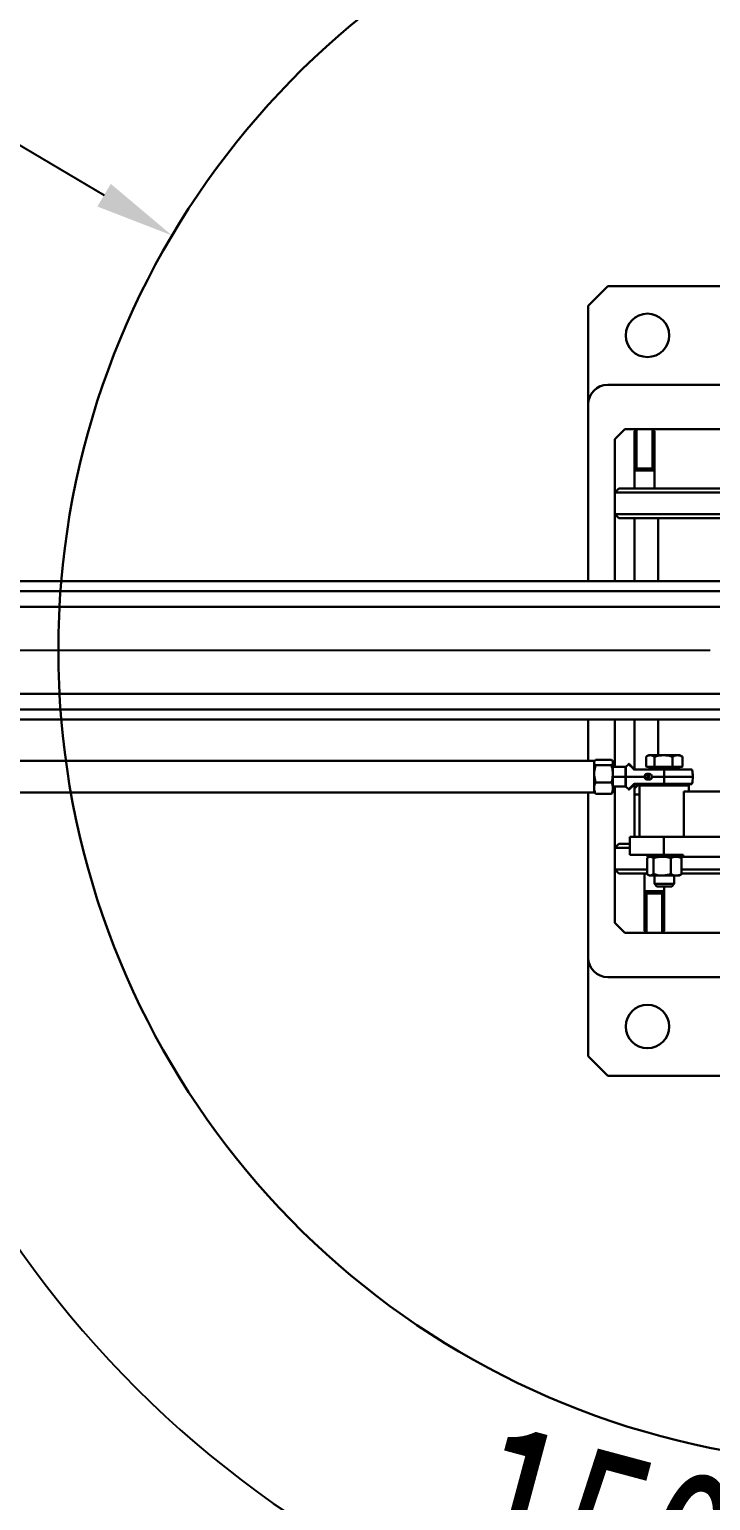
# Model space of a CAD drawing. Header units: millimetres. Extents: x -2601 to 21461, y 11492 to 21077.
# Drawn here: x 7702 to 8047, y 12493 to 13238 of the extents above; entities that cross this region are included whole.
import ezdxf

# ---------------------------------------------------------------- set-up
doc = ezdxf.new("R2010")
doc.units = ezdxf.units.MM
doc.header["$PDSIZE"] = -1
doc.styles.get("Standard").update_dxf_attribs({"font": ''})
doc.styles.get('Standard').set_extended_font_data('HYSWLongFangSong')
doc.dimstyles.new('ISO-25', dxfattribs={"dimscale": 25, "dimtxt": 3.5, "dimasz": 1.6, "dimexe": 1.25, "dimexo": 0.625, "dimtad": 1, "dimdec": 0, "dimzin": 9, "dimdsep": 46, "dimtxsty": 'Standard', "dimcen": 2.5, "dimadec": 0, "dimazin": 2, "dimtfac": 1, "dimtdec": 0, "dimtofl": 0, "dimtmove": 0, "dimatfit": 3, "dimfxl": 1, "dimarcsym": 0})

# ---------------------------------------------------------------- blocks, each defined once
blk = doc.blocks.new('*D15')
at = {"color": 0, "lineweight": -2}
blk.add_line((8046.85, 12923.82), (7557.94, 12923.82), dxfattribs=at)
blk.add_arc((8128.61, 12923.82), 539.42, 34.24969, 175.75031, dxfattribs=at)
at = {"color": 0}
for points in [[(8580.13, 13230.95), (8568.84, 13223.86), (8595.76, 13193.53)], [(7597.34, 12963.55), (7584.01, 12964.04), (7589.19, 12923.82)]]:
    blk.add_solid(points, dxfattribs=at)
at = {"layer": 'Defpoints', "color": 0}
for p in [(9360.96, 13635.32), (8222.28, 13455.04), (8485.41, 13129.82), (8062.47, 12923.82), (8128.61, 12923.82)]:
    blk.add_point(p, dxfattribs=at)
at = {"color": 0, "insert": (7925.12, 13486.98), "char_height": 87.5, "attachment_point": 5, "rotation": 19.867}
blk.add_mtext('150°', dxfattribs=at)
blk = doc.blocks.new('*D16')
at = {"color": 0, "lineweight": -2}
for p, q in [((8046.85, 12923.82), (7569.73, 12923.82)), ((8498.94, 12710.01), (8612.61, 12644.38))]:
    blk.add_line(p, q, dxfattribs=at)
blk.add_arc((8128.61, 12923.82), 527.63, 184.34471, 325.65529, dxfattribs=at)
at = {"color": 0}
for points in [[(7595.84, 12883.6), (7609.16, 12884.1), (7600.98, 12923.82)], [(8558.6, 12629.7), (8569.89, 12622.6), (8585.54, 12660.01)]]:
    blk.add_solid(points, dxfattribs=at)
at = {"layer": 'Defpoints', "color": 0}
for p in [(8062.47, 12923.82), (8128.61, 12923.82), (8128.61, 12923.82), (8485.41, 12717.82), (7789.46, 12519.64)]:
    blk.add_point(p, dxfattribs=at)
at = {"color": 0, "insert": (8007.42, 12471.53), "char_height": 87.5, "attachment_point": 5, "rotation": 345}
blk.add_mtext('150°', dxfattribs=at)
blk = doc.blocks.new('*D17')
at = {"color": 0, "lineweight": -2}
blk.add_line((7050.09, 13150.65), (6775.22, 13208.46), dxfattribs=at)
at = {"color": 0}
blk.add_solid([(6776.59, 13214.99), (6773.84, 13201.94), (6736.07, 13216.7)], dxfattribs=at)
at = {"layer": 'Defpoints', "color": 0}
for p in [(6736.07, 13216.7), (8128.61, 12923.82)]:
    blk.add_point(p, dxfattribs=at)
at = {"color": 0, "insert": (6944.44, 13233.55), "char_height": 87.5, "attachment_point": 5, "rotation": 348.12284}
blk.add_mtext('R1423', dxfattribs=at)
blk = doc.blocks.new('*D18')
at = {"color": 0, "lineweight": -2}
for p, q in [((7408.54, 13350.67), (7739.79, 13154.31)), ((8128.61, 12861.32), (8128.61, 12986.32)), ((8066.11, 12923.82), (8191.11, 12923.82))]:
    blk.add_line(p, q, dxfattribs=at)
at = {"color": 0}
blk.add_solid([(7743.19, 13160.04), (7736.39, 13148.57), (7774.2, 13133.91)], dxfattribs=at)
at = {"layer": 'Defpoints', "color": 0}
for p in [(7774.2, 13133.91), (8128.61, 12923.82)]:
    blk.add_point(p, dxfattribs=at)
at = {"color": 0, "insert": (7523.31, 13351.65), "char_height": 87.5, "attachment_point": 5, "rotation": 329.34141}
blk.add_mtext('R412', dxfattribs=at)

msp = doc.modelspace()

# ---------------------------------------------------------------- linework, layer by layer
at = {"color": 161, "lineweight": 30, "true_color": 0x67adff}
for p, q in [((7995.11, 13108.32), (7985.11, 13098.32)), ((8088.61, 13108.32), (7995.11, 13108.32)), ((7985.11, 13098.32), (7985.11, 13048.32)), ((8056.11, 13058.32), (7995.11, 13058.32)), ((7985.11, 13048.32), (7985.11, 12958.82)), ((8003.61, 13035.82), (7998.61, 13030.82)), ((7998.61, 13030.82), (7998.61, 13003.82)), ((8056.11, 13035.82), (8003.61, 13035.82)), ((8008.61, 13034.81), (8009.61, 13035.82)), ((8008.61, 13014.81), (8008.61, 13034.81)), ((8009.61, 13035.82), (8009.61, 13015.97)), ((8009.61, 13035.82), (8017.61, 13035.82)), ((8017.61, 13035.82), (8018.61, 13034.81)), ((8017.61, 13015.97), (8017.61, 13035.82)), ((8018.61, 13034.81), (8018.61, 13014.81)), ((8008.62, 13014.82), (8008.61, 13014.81)), ((8008.61, 13005.82), (8008.61, 13014.81)), ((8008.62, 13014.82), (8009.61, 13015.97)), ((8018.6, 13014.82), (8008.62, 13014.82)), ((8009.61, 13015.97), (8017.61, 13015.97)), ((8017.61, 13015.97), (8018.6, 13014.82)), ((8018.61, 13014.81), (8018.6, 13014.82)), ((8018.61, 13005.82), (8018.61, 13014.81)), ((8000.61, 13005.82), (7998.61, 13003.82)), ((8078.61, 13003.82), (7998.61, 13003.82)), ((7998.61, 12992.82), (7998.61, 13003.82)), ((8000.61, 13005.82), (8078.61, 13005.82)), ((7998.61, 12992.82), (7998.61, 12958.82)), ((7998.61, 12992.82), (8078.61, 12992.82)), ((7998.61, 12992.82), (8000.61, 12990.82)), ((8078.61, 12990.82), (8000.61, 12990.82)), ((8008.61, 12990.82), (8008.61, 12958.82)), ((8020.61, 12990.82), (8020.61, 12958.82)), ((7426.07, 12958.82), (8106.91, 12958.82)), ((7455.65, 12953.82), (8106.91, 12953.82)), ((7410.03, 12945.82), (8382.68, 12945.82)), ((7418.61, 12901.82), (8382.68, 12901.82)), ((7426.07, 12888.82), (8106.91, 12888.82)), ((8106.91, 12893.82), (7455.65, 12893.82)), ((7985.11, 12888.82), (7985.11, 12867.82)), ((7998.61, 12888.82), (7998.61, 12864.82)), ((8008.61, 12888.82), (8008.61, 12863.44)), ((8020.61, 12888.82), (8020.61, 12870.72)), ((7988.11, 12867.82), (7438.11, 12867.82)), ((7988.39, 12867.93), (7988.11, 12867.44)), ((7988.11, 12867.82), (7988.11, 12866.65)), ((7988.11, 12866.65), (7988.11, 12851.82)), ((7996.93, 12868.45), (7988.79, 12868.45)), ((7996.93, 12865.62), (7988.79, 12865.62)), ((7997.61, 12867.44), (7997.36, 12867.87)), ((7997.61, 12867.44), (7997.61, 12867.03)), ((7997.61, 12867.03), (7997.61, 12861.31)), ((8005.62, 12866.2), (8004.17, 12864.88)), ((8014.38, 12865.04), (8014.38, 12870.01)), ((8015.61, 12870.72), (8014.62, 12870.15)), ((8016.49, 12870.72), (8015.61, 12870.72)), ((8016.49, 12870.72), (8023.22, 12870.72)), ((8018.6, 12865.04), (8018.6, 12870.01)), ((8030.33, 12870.72), (8023.22, 12870.72)), ((8027.83, 12865.04), (8027.83, 12870.01)), ((8031.61, 12870.72), (8030.33, 12870.72)), ((8032.6, 12870.15), (8031.61, 12870.72)), ((8032.83, 12870.01), (8032.58, 12870.11)), ((8032.83, 12865.04), (8032.83, 12870.01)), ((8004.02, 12864.82), (7997.61, 12864.82)), ((7997.61, 12861.31), (7997.61, 12854.09)), ((8004.02, 12859.82), (7997.61, 12859.82)), ((8004.02, 12864.82), (8004.02, 12859.82)), ((8004.02, 12859.82), (8004.17, 12859.82)), ((8004.02, 12859.82), (8004.02, 12854.82)), ((8004.17, 12864.88), (8004.17, 12859.82)), ((8004.17, 12859.82), (8004.17, 12854.76)), ((8014.57, 12864.92), (8014.38, 12865.04)), ((8016.49, 12864.92), (8014.57, 12864.92)), ((8014.69, 12860.97), (8014.82, 12861.22)), ((8014.69, 12858.67), (8014.82, 12858.42)), ((8014.82, 12861.22), (8016.1, 12861.22)), ((8014.82, 12858.42), (8016.1, 12858.42)), ((8015.61, 12864.92), (8015.61, 12864.32)), ((8031.61, 12864.32), (8015.61, 12864.32)), ((8018.41, 12864.92), (8016.49, 12864.92)), ((8026.25, 12864.23), (8016.93, 12864.23)), ((8018.6, 12865.04), (8018.41, 12864.92)), ((8018.41, 12864.92), (8019.01, 12864.92)), ((8019.01, 12864.92), (8018.6, 12865.04)), ((8023.22, 12864.92), (8019.01, 12864.92)), ((8027.42, 12864.92), (8023.22, 12864.92)), ((8023.61, 12863.42), (8023.61, 12863.57)), ((8037.46, 12863.57), (8023.61, 12863.57)), ((8023.61, 12863.42), (8023.61, 12859.82)), ((8037.65, 12863.42), (8023.61, 12863.42)), ((8023.61, 12856.22), (8023.61, 12859.82)), ((8038.11, 12859.82), (8023.61, 12859.82)), ((8030.28, 12864.23), (8026.25, 12864.23)), ((8027.83, 12865.04), (8027.42, 12864.92)), ((8027.42, 12864.92), (8028.05, 12864.92)), ((8028.05, 12864.92), (8027.83, 12865.04)), ((8030.33, 12864.92), (8028.05, 12864.92)), ((8032.61, 12864.92), (8030.33, 12864.92)), ((8031.61, 12864.32), (8031.61, 12864.92)), ((8032.83, 12865.04), (8032.61, 12864.92)), ((8032.61, 12864.92), (8032.65, 12864.92)), ((8032.65, 12864.92), (8032.83, 12865.04)), ((7438.11, 12851.82), (7988.11, 12851.82)), ((7985.11, 12851.82), (7985.11, 12768.32)), ((7988.11, 12852.21), (7988.39, 12851.72)), ((7988.49, 12851.78), (7988.79, 12851.2)), ((7996.93, 12856.99), (7988.79, 12856.99)), ((7996.93, 12851.2), (7988.79, 12851.2)), ((7996.93, 12851.2), (7997.34, 12851.78)), ((7997.36, 12851.77), (7997.61, 12852.21)), ((7997.61, 12854.82), (8004.02, 12854.82)), ((7997.61, 12854.09), (7997.61, 12852.21)), ((7998.61, 12854.82), (7998.61, 12823.82)), ((8004.17, 12854.76), (8005.66, 12853.47)), ((8008.61, 12856.21), (8008.61, 12856.07)), ((8008.61, 12856.07), (8008.61, 12853.82)), ((8010.61, 12855.82), (8008.61, 12853.82)), ((8008.61, 12850.82), (8008.61, 12853.82)), ((8011.11, 12850.82), (8008.61, 12850.82)), ((8008.61, 12829.32), (8008.61, 12850.82)), ((8010.61, 12855.82), (8016.68, 12855.82)), ((8011.11, 12855.32), (8011.11, 12829.32)), ((8011.11, 12855.32), (8036.11, 12855.32)), ((8016.93, 12855.41), (8021.78, 12855.41)), ((8021.78, 12855.41), (8030.28, 12855.41)), ((8023.61, 12856.22), (8023.61, 12856.07)), ((8023.61, 12856.22), (8037.65, 12856.22)), ((8023.61, 12856.07), (8037.46, 12856.07)), ((8033.54, 12852.32), (8033.54, 12829.32)), ((8202.21, 12852.32), (8033.54, 12852.32)), ((8036.11, 12852.32), (8036.11, 12855.32)), ((8006.11, 12829.32), (8006.11, 12820.32)), ((8023.45, 12829.32), (8006.11, 12829.32)), ((8023.45, 12820.32), (8023.45, 12829.32)), ((8287.17, 12829.32), (8023.45, 12829.32)), ((8000.61, 12825.82), (7998.61, 12823.82)), ((7998.61, 12812.82), (7998.61, 12823.82)), ((8006.11, 12823.82), (7998.61, 12823.82)), ((8000.61, 12825.82), (8006.11, 12825.82)), ((8023.45, 12820.32), (8006.11, 12820.32)), ((8014.9, 12818.64), (8014.9, 12810.5)), ((8015.18, 12819.32), (8015.18, 12820.32)), ((8015.18, 12819.32), (8015.99, 12819.32)), ((8015.99, 12819.32), (8015.4, 12818.98)), ((8015.99, 12819.32), (8016.54, 12819.32)), ((8016.54, 12819.32), (8022.54, 12819.32)), ((8018.18, 12818.64), (8018.18, 12810.5)), ((8018.61, 12820.32), (8018.61, 12819.32)), ((8022.54, 12819.32), (8029.6, 12819.32)), ((8033.14, 12820.32), (8023.45, 12820.32)), ((8026.89, 12818.64), (8026.89, 12810.5)), ((8028.61, 12819.32), (8028.61, 12820.32)), ((8029.6, 12819.32), (8031.23, 12819.32)), ((8031.82, 12818.98), (8031.23, 12819.32)), ((8031.23, 12819.32), (8033.14, 12819.32)), ((8032.32, 12818.64), (8032.32, 12810.5)), ((8033.14, 12820.32), (8033.14, 12819.32)), ((8277.49, 12819.32), (8033.14, 12819.32)), ((7998.61, 12812.82), (7998.61, 12785.82)), ((7998.61, 12812.82), (8014.9, 12812.82)), ((7998.61, 12812.82), (8000.61, 12810.82)), ((8014.95, 12810.82), (8000.61, 12810.82)), ((8013.61, 12810.82), (8013.61, 12801.83)), ((8015.4, 12810.17), (8015.99, 12809.82)), ((8016.54, 12809.82), (8015.99, 12809.82)), ((8022.54, 12809.82), (8016.54, 12809.82)), ((8018.61, 12809.82), (8018.61, 12805.52)), ((8029.6, 12809.82), (8022.54, 12809.82)), ((8028.61, 12805.52), (8028.61, 12809.82)), ((8031.23, 12809.82), (8029.6, 12809.82)), ((8031.23, 12809.82), (8031.82, 12810.17)), ((8032.32, 12812.82), (8078.61, 12812.82)), ((8078.61, 12810.82), (8032.32, 12810.82)), ((8013.61, 12801.83), (8013.62, 12801.82)), ((8013.61, 12781.83), (8013.61, 12801.83)), ((8013.62, 12801.82), (8023.6, 12801.82)), ((8014.61, 12800.68), (8013.62, 12801.82)), ((8022.61, 12800.68), (8014.61, 12800.68)), ((8014.61, 12800.68), (8014.61, 12780.82)), ((8018.61, 12805.52), (8019.81, 12804.32)), ((8018.61, 12805.52), (8019.16, 12805.52)), ((8019.16, 12805.52), (8028.61, 12805.52)), ((8020.23, 12804.32), (8019.81, 12804.32)), ((8027.41, 12804.32), (8020.23, 12804.32)), ((8023.6, 12801.82), (8022.61, 12800.68)), ((8022.61, 12780.82), (8022.61, 12800.68)), ((8023.6, 12801.82), (8023.61, 12801.83)), ((8023.61, 12804.32), (8023.61, 12801.83)), ((8023.61, 12801.83), (8023.61, 12781.83)), ((8027.41, 12804.32), (8028.61, 12805.52)), ((7998.61, 12785.82), (8003.61, 12780.82)), ((8003.61, 12780.82), (8059.61, 12780.82)), ((8014.61, 12780.82), (8013.61, 12781.83)), ((8022.61, 12780.82), (8014.61, 12780.82)), ((8023.61, 12781.83), (8022.61, 12780.82)), ((7985.11, 12768.32), (7985.11, 12718.32)), ((7995.11, 12758.32), (8088.61, 12758.32)), ((7985.11, 12718.32), (7995.11, 12708.32)), ((7995.11, 12708.32), (8088.61, 12708.32))]:
    msp.add_line(p, q, dxfattribs=at)
at = {"color": 161, "lineweight": 30, "true_color": 0x67adff, "flags": 128}
for points in [[(8008.2, 12863.56), (8008.23, 12863.59), (8008.27, 12863.62), (8008.3, 12863.64), (8008.34, 12863.65), (8008.38, 12863.66), (8008.41, 12863.66), (8008.44, 12863.65), (8008.47, 12863.63)], [(8026.25, 12864.23), (8026.24, 12864.25), (8026.24, 12864.27), (8026.23, 12864.29), (8026.22, 12864.3), (8026.21, 12864.31), (8026.2, 12864.32), (8026.19, 12864.32), (8026.18, 12864.32)], [(8008.2, 12856.08), (8008.23, 12856.04), (8008.26, 12856.02), (8008.3, 12855.99), (8008.34, 12855.98), (8008.38, 12855.98), (8008.41, 12855.98), (8008.44, 12855.99), (8008.47, 12856.01)], [(8021.78, 12855.41), (8021.78, 12855.39), (8021.79, 12855.37), (8021.79, 12855.36), (8021.8, 12855.35), (8021.8, 12855.34), (8021.81, 12855.33), (8021.82, 12855.32), (8021.82, 12855.32)]]:
    msp.add_lwpolyline(points, dxfattribs=at)
at = {"color": 161, "lineweight": 30, "true_color": 0x67adff}
for centre in [(8015.11, 13083.32), (8015.11, 12733.32)]:
    msp.add_circle(centre, 11, dxfattribs=at)
at = {"color": 7, "linetype": 'ByBlock', "lineweight": 30}
msp.add_arc((8128.61, 12923.82), 412, 30, 330, dxfattribs=at)
at = {"color": 161, "lineweight": 30, "true_color": 0x67adff}
for centre, radius, start, end in [((7995.11, 13048.32), 10, 90, 180), ((8004.02, 12865.02), 0.2, 270, 316.06012), ((8008.63, 12863.43), 0.147, 100.63513, 176.02217), ((8014.98, 12859.82), 1.41, 96.63017, 263.36983), ((8014.83, 12859.82), 1.16, 96.64376, 263.35624), ((8014.78, 12859.82), 0.806, 96.65626, 263.34374), ((8014.56, 12859.82), 1.16, 276.63464, 83.36536), ((8014.6, 12859.82), 0.806, 276.63005, 83.36995), ((8014.65, 12859.82), 1.41, 276.62268, 83.37732), ((8023.61, 12859.82), 8, 146.54499, 152.04681), ((8017.1, 12864.12), 0.2, 90, 146.54499), ((8030.12, 12864.12), 0.2, 33.45501, 90), ((8023.61, 12859.82), 8, 27.95319, 33.45501), ((8037.46, 12863.37), 0.2, 14.37408, 90), ((8023.61, 12859.82), 14.5, 0, 14.37408), ((8023.61, 12859.82), 14.5, 345.62592, 0), ((8004.02, 12854.62), 0.2, 43.93988, 90), ((8008.64, 12856.22), 0.148, 184.08826, 259.25444), ((8023.61, 12859.82), 8, 207.96008, 213.45501), ((8017.1, 12855.52), 0.2, 213.45501, 270), ((8030.12, 12855.52), 0.2, 270, 326.54499), ((8023.61, 12859.82), 8, 326.54499, 332.04681), ((8037.46, 12856.27), 0.2, 270, 345.62592), ((7995.11, 12768.32), 10, 180, 270)]:
    msp.add_arc(centre, radius, start, end, dxfattribs=at)
for points, knots in [([(7988.11, 12867.03), (7988.11, 12867.07), (7988.12, 12867.55), (7988.47, 12868.01), (7988.79, 12868.45)], [0, 0, 0, 0, 0.070211, 1, 1, 1, 1]), ([(7988.79, 12865.62), (7988.6, 12865.85), (7988.21, 12866.31), (7988.14, 12866.79), (7988.11, 12867.03)], [0, 0, 0, 0, 0.495437, 1, 1, 1, 1]), ([(7988.11, 12861.31), (7988.12, 12861.65), (7988.15, 12863.11), (7988.51, 12864.53), (7988.79, 12865.62)], [0, 0, 0, 0, 0.235063, 1, 1, 1, 1]), ([(7996.93, 12868.45), (7997.12, 12868.22), (7997.5, 12867.76), (7997.57, 12867.28), (7997.61, 12867.03)], [0, 0, 0, 0, 0.495475, 1, 1, 1, 1]), ([(7997.61, 12867.03), (7997.61, 12867), (7997.6, 12866.52), (7997.25, 12866.05), (7996.93, 12865.62)], [0, 0, 0, 0, 0.070233, 1, 1, 1, 1]), ([(7996.93, 12865.62), (7997.21, 12864.53), (7997.57, 12863.11), (7997.6, 12861.65), (7997.61, 12861.31)], [0, 0, 0, 0, 0.764942, 1, 1, 1, 1]), ([(8005.68, 12866.31), (8005.67, 12866.31), (8005.64, 12866.3), (8005.6, 12866.28), (8005.56, 12866.26), (8005.54, 12866.23), (8005.54, 12866.22)], [0, 0, 0, 0, 0.266657, 0.526222, 0.772954, 1, 1, 1, 1]), ([(8008.2, 12863.56), (8007.73, 12864.04), (8006.84, 12864.95), (8006, 12865.81), (8005.59, 12866.23), (8005.61, 12866.22), (8005.61, 12866.21)], [0, 0, 0, 0, 0.329769, 0.6105, 0.862785, 1, 1, 1, 1]), ([(8005.68, 12866.31), (8005.7, 12866.31), (8005.73, 12866.31), (8005.78, 12866.3), (8005.81, 12866.28), (8005.84, 12866.26), (8005.85, 12866.25)], [0, 0, 0, 0, 0.266902, 0.52641, 0.772282, 1, 1, 1, 1]), ([(8008.47, 12863.63), (8007.99, 12864.11), (8007.11, 12864.98), (8006.28, 12865.82), (8005.87, 12866.23), (8005.88, 12866.21), (8005.89, 12866.21)], [0, 0, 0, 0, 0.3309889, 0.6117456, 0.8632314, 1, 1, 1, 1]), ([(8014.38, 12870.01), (8014.51, 12870.09), (8015.2, 12870.51), (8015.91, 12870.63), (8016.49, 12870.72)], [0, 0, 0, 0, 0.1887303, 1, 1, 1, 1]), ([(8016.49, 12870.72), (8016.64, 12870.72), (8017.36, 12870.68), (8018.05, 12870.31), (8018.6, 12870.01)], [0, 0, 0, 0, 0.214354, 1, 1, 1, 1]), ([(8018.6, 12870.01), (8019.35, 12870.21), (8020.86, 12870.61), (8022.43, 12870.69), (8023.22, 12870.72)], [0, 0, 0, 0, 0.495462, 1, 1, 1, 1]), ([(8023.22, 12870.72), (8023.32, 12870.72), (8024.15, 12870.72), (8025.71, 12870.56), (8027.12, 12870.19), (8027.83, 12870.01)], [0, 0, 0, 0, 0.070096, 0.530778, 1, 1, 1, 1]), ([(8027.83, 12870.01), (8028.23, 12870.21), (8029.06, 12870.61), (8029.9, 12870.69), (8030.33, 12870.72)], [0, 0, 0, 0, 0.49545, 1, 1, 1, 1]), ([(8030.33, 12870.72), (8030.39, 12870.72), (8030.84, 12870.72), (8031.69, 12870.56), (8032.45, 12870.19), (8032.83, 12870.01)], [0, 0, 0, 0, 0.07006, 0.530754, 1, 1, 1, 1]), ([(7988.79, 12856.99), (7988.7, 12857.29), (7988.3, 12858.7), (7988.19, 12860.16), (7988.11, 12861.31)], [0, 0, 0, 0, 0.215062, 1, 1, 1, 1]), ([(7997.61, 12861.31), (7997.52, 12860.16), (7997.42, 12858.7), (7997.01, 12857.29), (7996.93, 12856.99)], [0, 0, 0, 0, 0.784941, 1, 1, 1, 1]), ([(8013.61, 12859.82), (8012.9, 12859.82), (8011.09, 12859.82), (8007.83, 12859.82), (8005.55, 12859.82), (8004.17, 12859.82)], [0, 0, 0, 0, 0.201958, 0.514915, 1, 1, 1, 1]), ([(8008.49, 12863.44), (8008.43, 12863.45), (8008.32, 12863.46), (8008.24, 12863.53), (8008.2, 12863.56)], [0, 0, 0, 0, 0.545903, 1, 1, 1, 1]), ([(8008.61, 12863.57), (8008.58, 12863.58), (8008.52, 12863.58), (8008.48, 12863.62), (8008.47, 12863.63)], [0, 0, 0, 0, 0.542146, 1, 1, 1, 1]), ([(8023.61, 12863.42), (8023.02, 12863.42), (8021.85, 12863.42), (8020.02, 12863.42), (8018.16, 12863.42), (8015.92, 12863.42), (8013.45, 12863.43), (8010.83, 12863.43), (8009.25, 12863.44), (8008.49, 12863.44)], [0, 0, 0, 0, 0.106014, 0.212308, 0.334579, 0.452219, 0.638965, 0.824922, 1, 1, 1, 1]), ([(8023.61, 12863.57), (8022.3, 12863.57), (8019.49, 12863.57), (8015.95, 12863.57), (8012.98, 12863.57), (8010.7, 12863.57), (8009.29, 12863.57), (8008.61, 12863.57)], [0, 0, 0, 0, 0.238796, 0.51369, 0.674131, 0.842963, 1, 1, 1, 1]), ([(8017.42, 12859.82), (8017.39, 12860.03), (8017.34, 12860.44), (8016.99, 12860.9), (8016.56, 12861.17), (8016.26, 12861.21), (8016.1, 12861.22)], [0, 0, 0, 0, 0.277413, 0.556095, 0.777718, 1, 1, 1, 1]), ([(8016.1, 12858.42), (8016.3, 12858.45), (8016.69, 12858.5), (8017.12, 12858.88), (8017.37, 12859.34), (8017.4, 12859.66), (8017.42, 12859.82)], [0, 0, 0, 0, 0.281853, 0.562111, 0.781393, 1, 1, 1, 1]), ([(8023.61, 12859.82), (8022.44, 12859.82), (8020.34, 12859.82), (8018.31, 12859.82), (8017.42, 12859.82)], [0, 0, 0, 0, 0.5570382, 1, 1, 1, 1]), ([(8023.61, 12863.57), (8023.06, 12863.57), (8021.97, 12863.57), (8020.43, 12863.57), (8019.1, 12863.57), (8018.41, 12863.57), (8018.1, 12863.57)], [0, 0, 0, 0, 0.2584539, 0.5169701, 0.7763472, 1, 1, 1, 1]), ([(7988.11, 12854.09), (7988.11, 12854.16), (7988.12, 12855.14), (7988.47, 12856.1), (7988.79, 12856.99)], [0, 0, 0, 0, 0.070196, 1, 1, 1, 1]), ([(7988.79, 12851.2), (7988.6, 12851.67), (7988.21, 12852.62), (7988.14, 12853.6), (7988.11, 12854.09)], [0, 0, 0, 0, 0.495473, 1, 1, 1, 1]), ([(7996.93, 12856.99), (7997.12, 12856.52), (7997.5, 12855.57), (7997.57, 12854.59), (7997.61, 12854.09)], [0, 0, 0, 0, 0.495469, 1, 1, 1, 1]), ([(7997.61, 12854.09), (7997.61, 12854.03), (7997.6, 12853.05), (7997.25, 12852.09), (7996.93, 12851.2)], [0, 0, 0, 0, 0.070215, 1, 1, 1, 1]), ([(8005.54, 12853.43), (8005.54, 12853.42), (8005.56, 12853.39), (8005.59, 12853.36), (8005.63, 12853.34), (8005.66, 12853.33), (8005.68, 12853.33)], [0, 0, 0, 0, 0.227998, 0.472724, 0.733148, 1, 1, 1, 1]), ([(8005.65, 12853.45), (8005.62, 12853.43), (8005.55, 12853.36), (8005.98, 12853.77), (8006.82, 12854.61), (8007.72, 12855.56), (8008.2, 12856.08)], [0, 0, 0, 0, 0.103263, 0.365813, 0.662221, 1, 1, 1, 1]), ([(8005.85, 12853.38), (8005.84, 12853.38), (8005.81, 12853.36), (8005.77, 12853.34), (8005.73, 12853.33), (8005.7, 12853.33), (8005.68, 12853.33)], [0, 0, 0, 0, 0.228602, 0.474166, 0.732143, 1, 1, 1, 1]), ([(8005.92, 12853.45), (8005.9, 12853.43), (8005.82, 12853.36), (8006.25, 12853.76), (8007.1, 12854.57), (8007.99, 12855.51), (8008.47, 12856.01)], [0, 0, 0, 0, 0.102028, 0.363767, 0.660433, 1, 1, 1, 1]), ([(8008.2, 12856.08), (8008.25, 12856.12), (8008.33, 12856.19), (8008.44, 12856.2), (8008.49, 12856.21)], [0, 0, 0, 0, 0.574926, 1, 1, 1, 1]), ([(8008.47, 12856.01), (8008.49, 12856.03), (8008.53, 12856.06), (8008.59, 12856.07), (8008.61, 12856.07)], [0, 0, 0, 0, 0.5791274, 1, 1, 1, 1]), ([(8008.49, 12856.21), (8009.05, 12856.21), (8010.25, 12856.21), (8012.14, 12856.22), (8014.18, 12856.22), (8016.36, 12856.22), (8018.75, 12856.22), (8021.2, 12856.22), (8022.83, 12856.22), (8023.61, 12856.22)], [0, 0, 0, 0, 0.128006, 0.276064, 0.405833, 0.547929, 0.705771, 0.858631, 1, 1, 1, 1]), ([(8008.61, 12856.07), (8009.5, 12856.07), (8011.3, 12856.07), (8014.23, 12856.07), (8017.34, 12856.07), (8020.46, 12856.07), (8022.6, 12856.07), (8023.61, 12856.07)], [0, 0, 0, 0, 0.203217, 0.414524, 0.609029, 0.814935, 1, 1, 1, 1]), ([(8018.1, 12856.07), (8018.41, 12856.07), (8019.1, 12856.07), (8020.43, 12856.07), (8021.97, 12856.07), (8023.06, 12856.07), (8023.61, 12856.07)], [0, 0, 0, 0, 0.2236528, 0.4830299, 0.7415461, 1, 1, 1, 1]), ([(8014.9, 12818.64), (8015.31, 12818.92), (8015.86, 12819.28), (8016.41, 12819.31), (8016.54, 12819.32)], [0, 0, 0, 0, 0.764936, 1, 1, 1, 1]), ([(8016.54, 12819.32), (8016.98, 12819.24), (8017.53, 12819.13), (8018.07, 12818.73), (8018.18, 12818.64)], [0, 0, 0, 0, 0.784883, 1, 1, 1, 1]), ([(8018.18, 12818.64), (8018.89, 12818.83), (8020.32, 12819.22), (8021.79, 12819.29), (8022.54, 12819.32)], [0, 0, 0, 0, 0.495456, 1, 1, 1, 1]), ([(8022.54, 12819.32), (8022.64, 12819.32), (8024.11, 12819.31), (8025.55, 12818.97), (8026.89, 12818.64)], [0, 0, 0, 0, 0.070296, 1, 1, 1, 1]), ([(8026.89, 12818.64), (8027.33, 12818.83), (8028.22, 12819.22), (8029.14, 12819.29), (8029.6, 12819.32)], [0, 0, 0, 0, 0.495477, 1, 1, 1, 1]), ([(8029.6, 12819.32), (8029.67, 12819.32), (8030.58, 12819.31), (8031.48, 12818.97), (8032.32, 12818.64)], [0, 0, 0, 0, 0.070263, 1, 1, 1, 1]), ([(8032.32, 12818.64), (8032.2, 12818.74), (8032.03, 12818.88), (8031.86, 12818.93), (8031.8, 12818.94)], [0, 0, 0, 0, 0.682746, 1, 1, 1, 1]), ([(8016.54, 12809.82), (8016.41, 12809.83), (8015.86, 12809.86), (8015.31, 12810.23), (8014.9, 12810.5)], [0, 0, 0, 0, 0.235068, 1, 1, 1, 1]), ([(8018.18, 12810.5), (8018.07, 12810.42), (8017.53, 12810.02), (8016.98, 12809.91), (8016.54, 12809.82)], [0, 0, 0, 0, 0.215114, 1, 1, 1, 1]), ([(8022.54, 12809.82), (8022.43, 12809.82), (8020.96, 12809.83), (8019.52, 12810.18), (8018.18, 12810.5)], [0, 0, 0, 0, 0.070202, 1, 1, 1, 1]), ([(8026.89, 12810.5), (8026.18, 12810.31), (8024.76, 12809.93), (8023.28, 12809.86), (8022.54, 12809.82)], [0, 0, 0, 0, 0.495401, 1, 1, 1, 1]), ([(8029.6, 12809.82), (8029.54, 12809.82), (8028.62, 12809.83), (8027.73, 12810.18), (8026.89, 12810.5)], [0, 0, 0, 0, 0.070178, 1, 1, 1, 1]), ([(8032.32, 12810.5), (8031.88, 12810.31), (8030.99, 12809.93), (8030.07, 12809.86), (8029.6, 12809.82)], [0, 0, 0, 0, 0.495473, 1, 1, 1, 1]), ([(8031.8, 12810.2), (8031.86, 12810.22), (8032.03, 12810.27), (8032.2, 12810.41), (8032.32, 12810.5)], [0, 0, 0, 0, 0.317254, 1, 1, 1, 1])]:
    msp.add_open_spline(points, degree=3, knots=knots, dxfattribs=at)

# ---------------------------------------------------------------- dimensions: what is measured, and where the dimension line sits
dim = msp.add_angular_dim_2l(base=(8222.28, 13455.04), line1=((8128.61, 12923.82), (8062.47, 12923.82)), line2=((8485.41, 13129.82), (9360.96, 13635.32)), dimstyle='ISO-25')
dim.commit()
dim.dimension.update_dxf_attribs({"geometry": '*D15', "text_midpoint": (7945.29, 13431.14), "dimtype": 162})
for mpoint, picture, middle in [((7774.2, 13133.91), '*D18', (7493.04, 13300.58)), ((6736.07, 13216.7), '*D17', (6932.22, 13175.44))]:
    dim = msp.add_radius_dim(center=(8128.61, 12923.82), mpoint=mpoint, dimstyle='ISO-25')
    dim.commit()
    dim.dimension.update_dxf_attribs({"geometry": picture, "text_midpoint": middle, "dimtype": 164})
dim = msp.add_angular_dim_2l(base=(7789.46, 12519.64), line1=((8128.61, 12923.82), (8062.47, 12923.82)), line2=((8128.61, 12923.82), (8485.41, 12717.82)), dimstyle='ISO-25')
dim.commit()
dim.dimension.update_dxf_attribs({"geometry": '*D16', "text_midpoint": (8007.42, 12471.53)})

doc.saveas('drawing.dxf')
